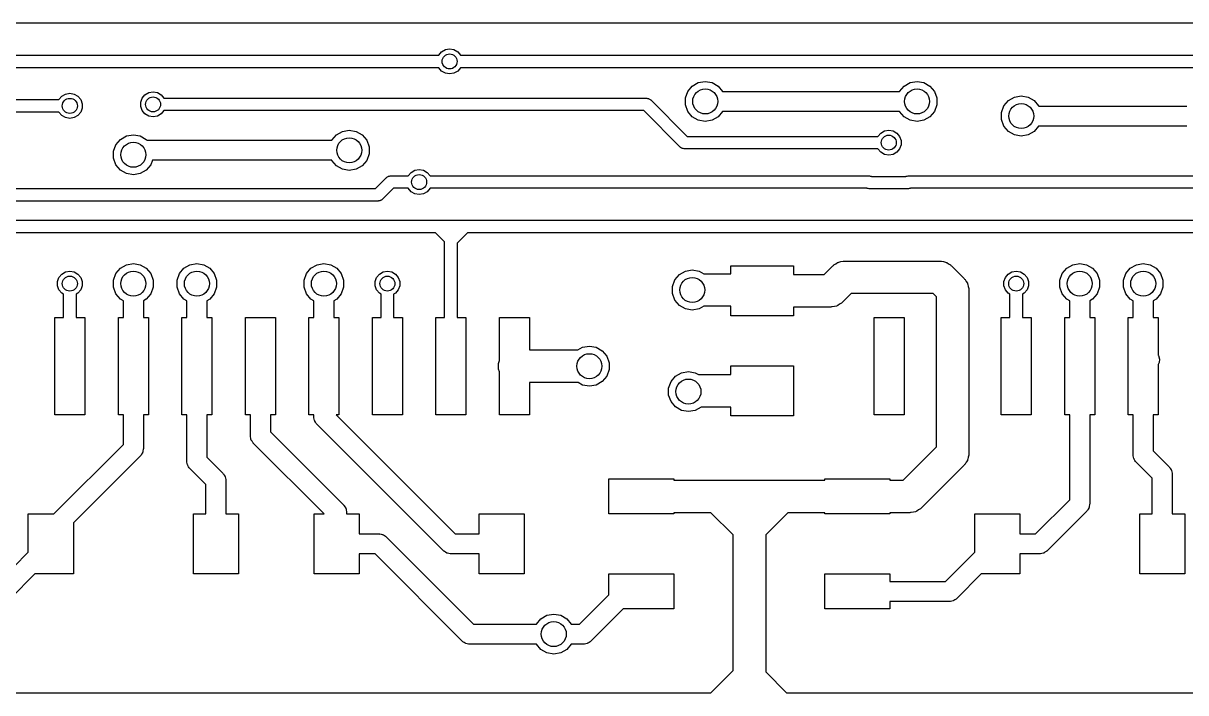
# Model space of a CAD drawing. Extents: x 25 to 125, y -125 to -25.
# Drawn here: x 89.87 to 113.12, y -89.34 to -75.94 of the extents above; entities that cross this region are included whole.
import ezdxf

# ---------------------------------------------------------------- set-up
doc = ezdxf.new("R2010")
doc.units = 0
doc.header["$MEASUREMENT"] = 0
doc.layers.add('BLACK', color=7, linetype='CONTINUOUS')

msp = doc.modelspace()

# ---------------------------------------------------------------- linework, layer by layer
at = {"layer": 'Black'}
for p, q in [((97.155, -75.944), (80.9918, -75.944)), ((115.062, -75.944), (97.155, -75.944)), ((98.2383, -76.5158), (98.3138, -76.4722)), ((98.3138, -76.4722), (98.3996, -76.457)), ((98.3996, -76.457), (98.4854, -76.4722)), ((98.4854, -76.4722), (98.5609, -76.5158)), ((79.5925, -76.583), (98.1821, -76.583)), ((98.1821, -76.583), (98.1823, -76.5825)), ((98.1823, -76.5825), (98.2383, -76.5158)), ((98.5609, -76.5158), (98.6169, -76.5825)), ((98.6169, -76.5825), (98.6171, -76.583)), ((98.6171, -76.583), (115.218, -76.583)), ((98.1821, -76.833), (79.5925, -76.833)), ((98.1823, -76.8335), (98.1821, -76.833)), ((98.2383, -76.9002), (98.1823, -76.8335)), ((98.3138, -76.9438), (98.2383, -76.9002)), ((98.5609, -76.9002), (98.4854, -76.9438)), ((98.6169, -76.8335), (98.5609, -76.9002)), ((98.6171, -76.833), (98.6169, -76.8335)), ((115.27, -76.833), (98.6171, -76.833)), ((98.3996, -76.959), (98.3138, -76.9438)), ((98.4854, -76.9438), (98.3996, -76.959)), ((103.251, -77.2004), (103.372, -77.1307)), ((103.372, -77.1307), (103.51, -77.1065)), ((103.51, -77.1065), (103.647, -77.1307)), ((103.647, -77.1307), (103.768, -77.2004)), ((107.487, -77.2004), (107.608, -77.1307)), ((107.608, -77.1307), (107.746, -77.1065)), ((107.746, -77.1065), (107.883, -77.1307)), ((107.883, -77.1307), (108.004, -77.2004)), ((90.5877, -77.4715), (90.6437, -77.4048)), ((90.6437, -77.4048), (90.7192, -77.3612)), ((90.7192, -77.3612), (90.805, -77.346)), ((90.805, -77.346), (90.8908, -77.3612)), ((90.8908, -77.3612), (90.9663, -77.4048)), ((90.9663, -77.4048), (91.0223, -77.4715)), ((92.2516, -77.4414), (92.3076, -77.3746)), ((92.3076, -77.3746), (92.3831, -77.331)), ((92.3831, -77.331), (92.4689, -77.3159)), ((92.4689, -77.3159), (92.5548, -77.331)), ((92.5548, -77.331), (92.6302, -77.3746)), ((92.6302, -77.3746), (92.6863, -77.4414)), ((103.114, -77.4383), (103.162, -77.3072)), ((103.162, -77.3072), (103.251, -77.2004)), ((103.768, -77.2004), (103.857, -77.3072)), ((103.857, -77.3072), (103.858, -77.308)), ((103.858, -77.308), (107.398, -77.308)), ((107.398, -77.3072), (107.487, -77.2004)), ((107.398, -77.308), (107.398, -77.3072)), ((108.004, -77.2004), (108.093, -77.3072)), ((108.093, -77.3072), (108.141, -77.4383)), ((109.692, -77.4229), (109.83, -77.3987)), ((109.83, -77.3987), (109.967, -77.4229)), ((71.9725, -77.472), (90.5875, -77.472)), ((90.5875, -77.472), (90.5877, -77.4715)), ((91.0223, -77.4715), (91.0521, -77.5534)), ((91.0521, -77.5534), (91.0521, -77.6406)), ((92.2218, -77.5233), (92.2516, -77.4414)), ((92.2218, -77.6104), (92.2218, -77.5233)), ((92.2516, -77.6923), (92.2218, -77.6104)), ((92.6863, -77.4414), (92.6864, -77.4418)), ((92.6864, -77.4418), (102.332, -77.4418)), ((102.332, -77.4418), (102.337, -77.4428)), ((102.337, -77.4428), (102.343, -77.4423)), ((102.343, -77.4423), (102.359, -77.4465)), ((102.359, -77.4465), (102.375, -77.4494)), ((102.375, -77.4494), (102.379, -77.4521)), ((102.379, -77.4521), (102.385, -77.4536)), ((102.385, -77.4536), (102.398, -77.4629)), ((102.398, -77.4629), (102.412, -77.4711)), ((102.412, -77.4711), (102.416, -77.4753)), ((102.416, -77.4753), (102.42, -77.4785)), ((102.42, -77.4785), (103.149, -78.2077)), ((103.114, -77.5777), (103.114, -77.4383)), ((103.162, -77.7088), (103.114, -77.5777)), ((108.141, -77.5777), (108.093, -77.7088)), ((108.141, -77.4383), (108.141, -77.5777)), ((109.434, -77.7305), (109.482, -77.5994)), ((109.482, -77.5994), (109.572, -77.4926)), ((109.572, -77.4926), (109.692, -77.4229)), ((109.967, -77.4229), (110.088, -77.4926)), ((110.088, -77.4926), (110.177, -77.5994)), ((110.177, -77.5994), (110.178, -77.6002)), ((110.178, -77.6002), (113.139, -77.6002)), ((90.5875, -77.722), (71.9725, -77.722)), ((90.5877, -77.7225), (90.5875, -77.722)), ((90.6437, -77.7892), (90.5877, -77.7225)), ((90.7192, -77.8328), (90.6437, -77.7892)), ((90.805, -77.848), (90.7192, -77.8328)), ((90.8908, -77.8328), (90.805, -77.848)), ((90.9663, -77.7892), (90.8908, -77.8328)), ((91.0223, -77.7225), (90.9663, -77.7892)), ((91.0521, -77.6406), (91.0223, -77.7225)), ((92.3076, -77.7591), (92.2516, -77.6923)), ((92.3831, -77.8027), (92.3076, -77.7591)), ((92.4689, -77.8178), (92.3831, -77.8027)), ((92.5548, -77.8027), (92.4689, -77.8178)), ((92.6302, -77.7591), (92.5548, -77.8027)), ((92.6863, -77.6923), (92.6302, -77.7591)), ((92.6864, -77.6918), (92.6863, -77.6923)), ((102.28, -77.6918), (92.6864, -77.6918)), ((103.009, -78.4211), (102.28, -77.6918)), ((103.251, -77.8156), (103.162, -77.7088)), ((103.372, -77.8853), (103.251, -77.8156)), ((103.768, -77.8156), (103.647, -77.8853)), ((103.857, -77.7088), (103.768, -77.8156)), ((103.858, -77.708), (103.857, -77.7088)), ((107.398, -77.708), (103.858, -77.708)), ((107.398, -77.7088), (107.398, -77.708)), ((107.487, -77.8156), (107.398, -77.7088)), ((107.608, -77.8853), (107.487, -77.8156)), ((108.004, -77.8156), (107.883, -77.8853)), ((108.093, -77.7088), (108.004, -77.8156)), ((109.434, -77.8699), (109.434, -77.7305)), ((109.482, -78.001), (109.434, -77.8699)), ((96.2557, -78.1087), (96.393, -78.0845)), ((96.393, -78.0845), (96.5303, -78.1087)), ((103.51, -77.9095), (103.372, -77.8853)), ((103.647, -77.8853), (103.51, -77.9095)), ((107.019, -78.1405), (107.094, -78.0969)), ((107.094, -78.0969), (107.18, -78.0818)), ((107.18, -78.0818), (107.266, -78.0969)), ((107.266, -78.0969), (107.341, -78.1405)), ((107.746, -77.9095), (107.608, -77.8853)), ((107.883, -77.8853), (107.746, -77.9095)), ((109.572, -78.1078), (109.482, -78.001)), ((110.177, -78.001), (110.088, -78.1078)), ((110.178, -78.0002), (110.177, -78.001)), ((113.139, -78.0002), (110.178, -78.0002)), ((91.7273, -78.3742), (91.8169, -78.2674)), ((91.8169, -78.2674), (91.9377, -78.1977)), ((91.9377, -78.1977), (92.075, -78.1735)), ((92.075, -78.1735), (92.2123, -78.1977)), ((92.2123, -78.1977), (92.3331, -78.2674)), ((92.3331, -78.2674), (92.3487, -78.286)), ((92.3487, -78.286), (96.045, -78.286)), ((96.045, -78.286), (96.0453, -78.2852)), ((96.0453, -78.2852), (96.1349, -78.1784)), ((96.1349, -78.1784), (96.2557, -78.1087)), ((96.5303, -78.1087), (96.6511, -78.1784)), ((96.6511, -78.1784), (96.7407, -78.2852)), ((96.7407, -78.2852), (96.7884, -78.4163)), ((103.149, -78.2077), (106.962, -78.2077)), ((106.962, -78.2077), (106.963, -78.2072)), ((106.963, -78.2072), (107.019, -78.1405)), ((107.341, -78.1405), (107.397, -78.2072)), ((107.397, -78.2072), (107.427, -78.2891)), ((107.427, -78.2891), (107.427, -78.3763)), ((109.692, -78.1775), (109.572, -78.1078)), ((109.83, -78.2017), (109.692, -78.1775)), ((109.967, -78.1775), (109.83, -78.2017)), ((110.088, -78.1078), (109.967, -78.1775)), ((91.6796, -78.5053), (91.7273, -78.3742)), ((91.6796, -78.6447), (91.6796, -78.5053)), ((96.7884, -78.5557), (96.7407, -78.6868)), ((96.7884, -78.4163), (96.7884, -78.5557)), ((103.014, -78.4243), (103.009, -78.4211)), ((103.017, -78.4285), (103.014, -78.4243)), ((103.032, -78.4366), (103.017, -78.4285)), ((103.045, -78.446), (103.032, -78.4366)), ((103.05, -78.4474), (103.045, -78.446)), ((103.055, -78.4502), (103.05, -78.4474)), ((103.071, -78.453), (103.055, -78.4502)), ((103.087, -78.4572), (103.071, -78.453)), ((103.092, -78.4568), (103.087, -78.4572)), ((103.098, -78.4577), (103.092, -78.4568)), ((106.962, -78.4577), (103.098, -78.4577)), ((106.963, -78.4582), (106.962, -78.4577)), ((107.019, -78.525), (106.963, -78.4582)), ((107.094, -78.5685), (107.019, -78.525)), ((107.341, -78.525), (107.266, -78.5685)), ((107.397, -78.4582), (107.341, -78.525)), ((107.427, -78.3763), (107.397, -78.4582)), ((91.7273, -78.7758), (91.6796, -78.6447)), ((91.8169, -78.8826), (91.7273, -78.7758)), ((92.4227, -78.7758), (92.3331, -78.8826)), ((92.4554, -78.686), (92.4227, -78.7758)), ((96.045, -78.686), (92.4554, -78.686)), ((96.0453, -78.6868), (96.045, -78.686)), ((96.1349, -78.7936), (96.0453, -78.6868)), ((96.2557, -78.8633), (96.1349, -78.7936)), ((96.6511, -78.7936), (96.5303, -78.8633)), ((96.7407, -78.6868), (96.6511, -78.7936)), ((107.18, -78.5837), (107.094, -78.5685)), ((107.266, -78.5685), (107.18, -78.5837)), ((91.9377, -78.9523), (91.8169, -78.8826)), ((92.075, -78.9765), (91.9377, -78.9523)), ((92.2123, -78.9523), (92.075, -78.9765)), ((92.3331, -78.8826), (92.2123, -78.9523)), ((96.393, -78.8875), (96.2557, -78.8633)), ((96.5303, -78.8633), (96.393, -78.8875)), ((96.9185, -79.25), (97.1359, -79.0326)), ((97.1359, -79.0326), (97.1404, -79.0294)), ((97.1404, -79.0294), (97.144, -79.0252)), ((97.144, -79.0252), (97.1581, -79.0171)), ((97.1581, -79.0171), (97.1715, -79.0077)), ((97.1715, -79.0077), (97.1768, -79.0063)), ((97.1768, -79.0063), (97.1816, -79.0035)), ((97.1816, -79.0035), (97.1976, -79.0007)), ((97.1976, -79.0007), (97.2134, -78.9965)), ((97.2134, -78.9965), (97.2189, -78.9969)), ((97.2189, -78.9969), (97.2243, -78.996)), ((97.2243, -78.996), (97.5725, -78.996)), ((97.5725, -78.996), (97.5727, -78.9955)), ((97.5727, -78.9955), (97.6287, -78.9287)), ((97.6287, -78.9287), (97.7042, -78.8852)), ((97.7042, -78.8852), (97.79, -78.87)), ((97.79, -78.87), (97.8758, -78.8852)), ((97.8758, -78.8852), (97.9513, -78.9287)), ((97.9513, -78.9287), (98.0073, -78.9955)), ((98.0073, -78.9955), (98.0075, -78.996)), ((98.0075, -78.996), (106.784, -78.996)), ((106.784, -78.996), (106.79, -78.9969)), ((106.79, -78.9969), (106.795, -78.9965)), ((106.795, -78.9965), (106.811, -79.0007)), ((106.811, -79.0007), (106.827, -79.0035)), ((106.827, -79.0035), (106.832, -79.0063)), ((106.832, -79.0063), (106.837, -79.0077)), ((106.837, -79.0077), (106.837, -79.0077)), ((106.837, -79.0077), (107.523, -79.0077)), ((107.523, -79.0077), (107.528, -79.0063)), ((107.523, -79.0077), (107.523, -79.0077)), ((107.528, -79.0063), (107.533, -79.0035)), ((107.533, -79.0035), (107.549, -79.0007)), ((107.549, -79.0007), (107.565, -78.9965)), ((107.565, -78.9965), (107.57, -78.997)), ((107.57, -78.997), (107.576, -78.996)), ((107.576, -78.996), (115.86, -78.996)), ((79.0458, -79.25), (96.9185, -79.25)), ((97.2761, -79.246), (97.0587, -79.4634)), ((97.5725, -79.246), (97.2761, -79.246)), ((97.5727, -79.2465), (97.5725, -79.246)), ((97.6287, -79.3132), (97.5727, -79.2465)), ((98.0073, -79.2465), (97.9513, -79.3132)), ((98.0075, -79.246), (98.0073, -79.2465)), ((106.743, -79.246), (98.0075, -79.246)), ((106.748, -79.2474), (106.743, -79.246)), ((106.743, -79.246), (106.743, -79.246)), ((106.753, -79.2502), (106.748, -79.2474)), ((106.769, -79.253), (106.753, -79.2502)), ((106.785, -79.2572), (106.769, -79.253)), ((106.791, -79.2568), (106.785, -79.2572)), ((106.796, -79.2577), (106.791, -79.2568)), ((107.564, -79.2577), (106.796, -79.2577)), ((107.569, -79.2568), (107.564, -79.2577)), ((107.575, -79.2572), (107.569, -79.2568)), ((107.591, -79.253), (107.575, -79.2572)), ((107.607, -79.2502), (107.591, -79.253)), ((107.611, -79.2474), (107.607, -79.2502)), ((107.617, -79.246), (107.611, -79.2474)), ((115.86, -79.246), (107.617, -79.246)), ((107.617, -79.246), (107.617, -79.246)), ((97.0023, -79.4944), (96.992, -79.4981)), ((97.0131, -79.4925), (97.0023, -79.4944)), ((97.0179, -79.4897), (97.0131, -79.4925)), ((97.0231, -79.4883), (97.0179, -79.4897)), ((97.0276, -79.4851), (97.0231, -79.4883)), ((97.0328, -79.4833), (97.0276, -79.4851)), ((97.0412, -79.4762), (97.0328, -79.4833)), ((97.0507, -79.4708), (97.0412, -79.4762)), ((97.0542, -79.4665), (97.0507, -79.4708)), ((97.0587, -79.4634), (97.0542, -79.4665)), ((97.7042, -79.3568), (97.6287, -79.3132)), ((97.79, -79.3719), (97.7042, -79.3568)), ((97.8758, -79.3568), (97.79, -79.3719)), ((97.9513, -79.3132), (97.8758, -79.3568)), ((96.9703, -79.5), (78.994, -79.5)), ((96.9758, -79.499), (96.9703, -79.5)), ((96.9812, -79.4995), (96.9758, -79.499)), ((96.9865, -79.4981), (96.9812, -79.4995)), ((96.992, -79.4981), (96.9865, -79.4981)), ((79.629, -79.885), (98.171, -79.885)), ((98.171, -79.885), (98.425, -79.885)), ((98.425, -79.885), (98.7044, -79.885)), ((98.7044, -79.885), (116.713, -79.885)), ((98.1192, -80.135), (79.6808, -80.135)), ((98.3, -80.3158), (98.1192, -80.135)), ((98.7562, -80.135), (98.55, -80.3412)), ((116.661, -80.135), (98.7562, -80.135)), ((98.3, -80.391), (98.3, -80.3158)), ((98.3, -81.83), (98.3, -80.391)), ((98.55, -80.3412), (98.55, -80.391)), ((98.55, -80.391), (98.55, -81.83)), ((91.7273, -80.9522), (91.8169, -80.8454)), ((91.8169, -80.8454), (91.9377, -80.7757)), ((91.9377, -80.7757), (92.075, -80.7515)), ((92.075, -80.7515), (92.2123, -80.7757)), ((92.2123, -80.7757), (92.3331, -80.8454)), ((92.3331, -80.8454), (92.4227, -80.9522)), ((92.9973, -80.9522), (93.0869, -80.8454)), ((93.0869, -80.8454), (93.2077, -80.7757)), ((93.2077, -80.7757), (93.345, -80.7515)), ((93.345, -80.7515), (93.4823, -80.7757)), ((93.4823, -80.7757), (93.6031, -80.8454)), ((93.6031, -80.8454), (93.6927, -80.9522)), ((95.5373, -80.9522), (95.6269, -80.8454)), ((95.6269, -80.8454), (95.7477, -80.7757)), ((95.7477, -80.7757), (95.885, -80.7515)), ((95.885, -80.7515), (96.0223, -80.7757)), ((96.0223, -80.7757), (96.1431, -80.8454)), ((96.1431, -80.8454), (96.2327, -80.9522)), ((103.114, -80.9027), (103.251, -80.8785)), ((103.251, -80.8785), (103.388, -80.9027)), ((104.023, -80.955), (104.023, -80.796)), ((104.023, -80.796), (105.273, -80.796)), ((105.273, -80.796), (105.273, -80.971)), ((105.888, -80.971), (106.063, -80.7962)), ((106.063, -80.7962), (106.075, -80.788)), ((106.075, -80.788), (106.084, -80.777)), ((106.084, -80.777), (106.121, -80.7558)), ((106.121, -80.7558), (106.156, -80.7314)), ((106.156, -80.7314), (106.169, -80.7277)), ((106.169, -80.7277), (106.182, -80.7206)), ((106.182, -80.7206), (106.224, -80.7132)), ((106.224, -80.7132), (106.265, -80.7022)), ((106.265, -80.7022), (106.279, -80.7035)), ((106.279, -80.7035), (106.293, -80.701)), ((106.293, -80.701), (108.204, -80.701)), ((108.204, -80.701), (108.218, -80.7035)), ((108.218, -80.7035), (108.232, -80.7022)), ((108.232, -80.7022), (108.273, -80.7132)), ((108.273, -80.7132), (108.315, -80.7206)), ((108.315, -80.7206), (108.328, -80.7277)), ((108.328, -80.7277), (108.341, -80.7314)), ((108.341, -80.7314), (108.376, -80.7558)), ((108.376, -80.7558), (108.413, -80.777)), ((108.413, -80.777), (108.422, -80.788)), ((108.422, -80.788), (108.434, -80.7962)), ((108.434, -80.7962), (108.688, -81.0502)), ((110.65, -80.9522), (110.74, -80.8454)), ((110.74, -80.8454), (110.861, -80.7757)), ((110.861, -80.7757), (110.998, -80.7515)), ((110.998, -80.7515), (111.135, -80.7757)), ((111.135, -80.7757), (111.256, -80.8454)), ((111.256, -80.8454), (111.346, -80.9522)), ((111.92, -80.9522), (112.01, -80.8454)), ((112.01, -80.8454), (112.131, -80.7757)), ((112.131, -80.7757), (112.268, -80.7515)), ((112.268, -80.7515), (112.405, -80.7757)), ((112.405, -80.7757), (112.526, -80.8454)), ((112.526, -80.8454), (112.616, -80.9522)), ((90.5579, -81.1094), (90.5877, -81.0275)), ((90.5579, -81.1966), (90.5579, -81.1094)), ((90.5877, -81.0275), (90.6437, -80.9608)), ((90.6437, -80.9608), (90.7192, -80.9172)), ((90.7192, -80.9172), (90.805, -80.902)), ((90.805, -80.902), (90.8908, -80.9172)), ((90.8908, -80.9172), (90.9663, -80.9608)), ((90.9663, -80.9608), (91.0223, -81.0275)), ((91.0223, -81.0275), (91.0521, -81.1094)), ((91.0521, -81.1094), (91.0521, -81.1966)), ((91.6796, -81.0833), (91.7273, -80.9522)), ((91.6796, -81.2227), (91.6796, -81.0833)), ((92.4227, -80.9522), (92.4704, -81.0833)), ((92.4704, -81.0833), (92.4704, -81.2227)), ((92.9496, -81.0833), (92.9973, -80.9522)), ((92.9496, -81.2227), (92.9496, -81.0833)), ((93.6927, -80.9522), (93.7404, -81.0833)), ((93.7404, -81.0833), (93.7404, -81.2227)), ((95.4896, -81.0833), (95.5373, -80.9522)), ((95.4896, -81.2227), (95.4896, -81.0833)), ((96.2327, -80.9522), (96.2804, -81.0833)), ((96.2804, -81.0833), (96.2804, -81.2227)), ((96.9079, -81.1094), (96.9377, -81.0275)), ((96.9079, -81.1966), (96.9079, -81.1094)), ((96.9377, -81.0275), (96.9937, -80.9608)), ((96.9937, -80.9608), (97.0692, -80.9172)), ((97.0692, -80.9172), (97.155, -80.902)), ((97.155, -80.902), (97.2408, -80.9172)), ((97.2408, -80.9172), (97.3163, -80.9608)), ((97.3163, -80.9608), (97.3723, -81.0275)), ((97.3723, -81.0275), (97.4021, -81.1094)), ((97.4021, -81.1094), (97.4021, -81.1966)), ((102.856, -81.2103), (102.903, -81.0792)), ((102.903, -81.0792), (102.993, -80.9724)), ((102.993, -80.9724), (103.114, -80.9027)), ((103.388, -80.9027), (103.479, -80.955)), ((103.479, -80.955), (104.023, -80.955)), ((105.273, -80.971), (105.888, -80.971)), ((108.688, -81.0502), (108.696, -81.0619)), ((108.696, -81.0619), (108.707, -81.0711)), ((108.707, -81.0711), (108.728, -81.1079)), ((108.728, -81.1079), (108.753, -81.1426)), ((109.481, -81.1094), (109.511, -81.0275)), ((109.481, -81.1966), (109.481, -81.1094)), ((109.511, -81.0275), (109.567, -80.9608)), ((109.567, -80.9608), (109.642, -80.9172)), ((109.642, -80.9172), (109.728, -80.902)), ((109.728, -80.902), (109.814, -80.9172)), ((109.814, -80.9172), (109.889, -80.9608)), ((109.889, -80.9608), (109.945, -81.0275)), ((109.945, -81.0275), (109.975, -81.1094)), ((109.975, -81.1094), (109.975, -81.1966)), ((110.603, -81.0833), (110.65, -80.9522)), ((110.603, -81.2227), (110.603, -81.0833)), ((111.346, -80.9522), (111.393, -81.0833)), ((111.393, -81.0833), (111.393, -81.2227)), ((111.873, -81.0833), (111.92, -80.9522)), ((111.873, -81.2227), (111.873, -81.0833)), ((112.616, -80.9522), (112.663, -81.0833)), ((112.663, -81.0833), (112.663, -81.2227)), ((90.5877, -81.2785), (90.5579, -81.1966)), ((90.6437, -81.3452), (90.5877, -81.2785)), ((90.68, -81.3662), (90.6437, -81.3452)), ((90.9663, -81.3452), (90.93, -81.3662)), ((91.0223, -81.2785), (90.9663, -81.3452)), ((91.0521, -81.1966), (91.0223, -81.2785)), ((91.7273, -81.3538), (91.6796, -81.2227)), ((91.8169, -81.4606), (91.7273, -81.3538)), ((92.4227, -81.3538), (92.3331, -81.4606)), ((92.4704, -81.2227), (92.4227, -81.3538)), ((92.9973, -81.3538), (92.9496, -81.2227)), ((93.0869, -81.4606), (92.9973, -81.3538)), ((93.6927, -81.3538), (93.6031, -81.4606)), ((93.7404, -81.2227), (93.6927, -81.3538)), ((95.5373, -81.3538), (95.4896, -81.2227)), ((95.6269, -81.4606), (95.5373, -81.3538)), ((96.2327, -81.3538), (96.1431, -81.4606)), ((96.2804, -81.2227), (96.2327, -81.3538)), ((96.9377, -81.2785), (96.9079, -81.1966)), ((96.9937, -81.3452), (96.9377, -81.2785)), ((97.03, -81.3662), (96.9937, -81.3452)), ((97.3163, -81.3452), (97.28, -81.3662)), ((97.3723, -81.2785), (97.3163, -81.3452)), ((97.4021, -81.1966), (97.3723, -81.2785)), ((102.856, -81.3497), (102.856, -81.2103)), ((102.903, -81.4808), (102.856, -81.3497)), ((106.428, -81.351), (106.253, -81.5258)), ((108.069, -81.351), (106.428, -81.351)), ((108.133, -81.4146), (108.069, -81.351)), ((108.753, -81.1426), (108.756, -81.1565)), ((108.756, -81.1565), (108.763, -81.1688)), ((108.763, -81.1688), (108.771, -81.2107)), ((108.771, -81.2107), (108.782, -81.2517)), ((108.782, -81.2517), (108.781, -81.2659)), ((108.781, -81.2659), (108.783, -81.28)), ((108.783, -81.28), (108.783, -82.805)), ((109.511, -81.2785), (109.481, -81.1966)), ((109.567, -81.3452), (109.511, -81.2785)), ((109.603, -81.3662), (109.567, -81.3452)), ((109.889, -81.3452), (109.853, -81.3662)), ((109.945, -81.2785), (109.889, -81.3452)), ((109.975, -81.1966), (109.945, -81.2785)), ((110.65, -81.3538), (110.603, -81.2227)), ((110.74, -81.4606), (110.65, -81.3538)), ((111.346, -81.3538), (111.256, -81.4606)), ((111.393, -81.2227), (111.346, -81.3538)), ((111.92, -81.3538), (111.873, -81.2227)), ((112.01, -81.4606), (111.92, -81.3538)), ((112.616, -81.3538), (112.526, -81.4606)), ((112.663, -81.2227), (112.616, -81.3538)), ((90.68, -81.83), (90.68, -81.3662)), ((90.93, -81.3662), (90.93, -81.83)), ((91.875, -81.4941), (91.8169, -81.4606)), ((91.875, -81.83), (91.875, -81.4941)), ((92.3331, -81.4606), (92.275, -81.4941)), ((92.275, -81.4941), (92.275, -81.83)), ((93.145, -81.4941), (93.0869, -81.4606)), ((93.145, -81.83), (93.145, -81.4941)), ((93.6031, -81.4606), (93.545, -81.4941)), ((93.545, -81.4941), (93.545, -81.83)), ((95.685, -81.4941), (95.6269, -81.4606)), ((95.685, -81.83), (95.685, -81.4941)), ((96.1431, -81.4606), (96.085, -81.4941)), ((96.085, -81.4941), (96.085, -81.83)), ((97.03, -81.83), (97.03, -81.3662)), ((97.28, -81.3662), (97.28, -81.83)), ((102.993, -81.5876), (102.903, -81.4808)), ((103.114, -81.6573), (102.993, -81.5876)), ((106.195, -81.5662), (106.16, -81.5905)), ((106.232, -81.545), (106.195, -81.5662)), ((106.241, -81.534), (106.232, -81.545)), ((106.253, -81.5258), (106.241, -81.534)), ((108.133, -82.805), (108.133, -81.4146)), ((109.603, -81.83), (109.603, -81.3662)), ((109.853, -81.3662), (109.853, -81.83)), ((110.798, -81.4941), (110.74, -81.4606)), ((110.798, -81.83), (110.798, -81.4941)), ((111.256, -81.4606), (111.198, -81.4941)), ((111.198, -81.4941), (111.198, -81.83)), ((112.068, -81.4941), (112.01, -81.4606)), ((112.068, -81.83), (112.068, -81.4941)), ((112.526, -81.4606), (112.468, -81.4941)), ((112.468, -81.4941), (112.468, -81.83)), ((103.251, -81.6815), (103.114, -81.6573)), ((103.388, -81.6573), (103.251, -81.6815)), ((103.479, -81.605), (103.388, -81.6573)), ((104.023, -81.605), (103.479, -81.605)), ((104.023, -81.796), (104.023, -81.605)), ((105.273, -81.796), (104.023, -81.796)), ((106.023, -81.621), (105.273, -81.621)), ((105.273, -81.621), (105.273, -81.796)), ((106.037, -81.6185), (106.023, -81.621)), ((106.051, -81.6198), (106.037, -81.6185)), ((106.092, -81.6088), (106.051, -81.6198)), ((106.134, -81.6014), (106.092, -81.6088)), ((106.147, -81.5943), (106.134, -81.6014)), ((106.16, -81.5905), (106.147, -81.5943)), ((90.505, -83.78), (90.505, -81.83)), ((90.505, -81.83), (90.68, -81.83)), ((90.93, -81.83), (91.105, -81.83)), ((91.105, -81.83), (91.105, -83.78)), ((91.775, -83.78), (91.775, -81.83)), ((91.775, -81.83), (91.875, -81.83)), ((92.275, -81.83), (92.375, -81.83)), ((92.375, -81.83), (92.375, -83.78)), ((93.045, -83.78), (93.045, -81.83)), ((93.045, -81.83), (93.145, -81.83)), ((93.545, -81.83), (93.645, -81.83)), ((93.645, -81.83), (93.645, -83.78)), ((94.315, -83.78), (94.315, -81.83)), ((94.315, -81.83), (94.915, -81.83)), ((94.915, -81.83), (94.915, -83.78)), ((95.585, -83.78), (95.585, -81.83)), ((95.585, -81.83), (95.685, -81.83)), ((96.085, -81.83), (96.185, -81.83)), ((96.185, -81.83), (96.185, -83.78)), ((96.855, -83.78), (96.855, -81.83)), ((96.855, -81.83), (97.03, -81.83)), ((97.28, -81.83), (97.455, -81.83)), ((97.455, -81.83), (97.455, -83.78)), ((98.125, -83.78), (98.125, -81.83)), ((98.125, -81.83), (98.3, -81.83)), ((98.55, -81.83), (98.725, -81.83)), ((98.725, -81.83), (98.725, -83.78)), ((99.395, -82.6934), (99.395, -81.83)), ((99.395, -81.83), (99.995, -81.83)), ((99.995, -81.83), (99.995, -82.48)), ((106.888, -83.78), (106.888, -81.83)), ((106.888, -81.83), (107.488, -81.83)), ((107.488, -81.83), (107.488, -83.78)), ((109.428, -83.78), (109.428, -81.83)), ((109.428, -81.83), (109.603, -81.83)), ((109.853, -81.83), (110.028, -81.83)), ((110.028, -81.83), (110.028, -83.78)), ((110.698, -83.78), (110.698, -81.83)), ((110.698, -81.83), (110.798, -81.83)), ((111.198, -81.83), (111.298, -81.83)), ((111.298, -81.83), (111.298, -83.78)), ((111.968, -83.78), (111.968, -81.83)), ((111.968, -81.83), (112.068, -81.83)), ((112.468, -81.83), (112.568, -81.83)), ((112.568, -81.83), (112.568, -82.5817)), ((99.995, -82.48), (100.964, -82.48)), ((100.964, -82.48), (101.056, -82.4267)), ((101.056, -82.4267), (101.194, -82.4025)), ((101.194, -82.4025), (101.331, -82.4267)), ((101.331, -82.4267), (101.452, -82.4964)), ((101.452, -82.4964), (101.541, -82.6032)), ((99.3749, -82.7486), (99.395, -82.6934)), ((99.3749, -82.8614), (99.3749, -82.7486)), ((101.541, -82.6032), (101.589, -82.7343)), ((101.589, -82.7343), (101.589, -82.8737)), ((112.568, -82.5817), (112.576, -82.5935)), ((112.588, -82.7298), (112.568, -82.7731)), ((112.576, -82.5935), (112.594, -82.6606)), ((112.594, -82.6606), (112.588, -82.7298)), ((99.395, -82.9166), (99.3749, -82.8614)), ((99.395, -83.78), (99.395, -82.9166)), ((101.589, -82.8737), (101.541, -83.0048)), ((102.917, -83.0044), (103.037, -82.9347)), ((103.037, -82.9347), (103.175, -82.9105)), ((103.175, -82.9105), (103.312, -82.9347)), ((103.312, -82.9347), (103.375, -82.971)), ((103.375, -82.971), (104.023, -82.971)), ((104.023, -82.971), (104.023, -82.796)), ((104.023, -82.796), (105.273, -82.796)), ((105.273, -82.796), (105.273, -83.796)), ((108.133, -84.4204), (108.133, -82.805)), ((108.783, -82.805), (108.783, -84.555)), ((112.568, -82.7731), (112.568, -83.78)), ((100.967, -83.13), (99.995, -83.13)), ((99.995, -83.13), (99.995, -83.78)), ((101.056, -83.1813), (100.967, -83.13)), ((101.194, -83.2055), (101.056, -83.1813)), ((101.331, -83.1813), (101.194, -83.2055)), ((101.452, -83.1116), (101.331, -83.1813)), ((101.541, -83.0048), (101.452, -83.1116)), ((102.779, -83.2423), (102.827, -83.1112)), ((102.827, -83.1112), (102.917, -83.0044)), ((102.779, -83.3817), (102.779, -83.2423)), ((102.827, -83.5128), (102.779, -83.3817)), ((102.917, -83.6196), (102.827, -83.5128)), ((103.037, -83.6893), (102.917, -83.6196)), ((103.43, -83.621), (103.312, -83.6893)), ((104.023, -83.621), (103.43, -83.621)), ((104.023, -83.796), (104.023, -83.621)), ((91.105, -83.78), (90.505, -83.78)), ((91.875, -83.78), (91.775, -83.78)), ((91.875, -84.3722), (91.875, -83.78)), ((92.375, -83.78), (92.275, -83.78)), ((92.275, -83.78), (92.275, -84.455)), ((93.145, -83.78), (93.045, -83.78)), ((93.145, -84.709), (93.145, -83.78)), ((93.645, -83.78), (93.545, -83.78)), ((93.545, -83.78), (93.545, -84.6262)), ((94.415, -83.78), (94.315, -83.78)), ((94.415, -84.201), (94.415, -83.78)), ((94.915, -83.78), (94.815, -83.78)), ((94.815, -83.78), (94.815, -84.1182)), ((95.685, -83.78), (95.585, -83.78)), ((95.685, -83.82), (95.685, -83.78)), ((95.6865, -83.8287), (95.685, -83.82)), ((95.6858, -83.8374), (95.6865, -83.8287)), ((95.6925, -83.8627), (95.6858, -83.8374)), ((95.6971, -83.8884), (95.6925, -83.8627)), ((95.7015, -83.896), (95.6971, -83.8884)), ((95.7037, -83.9045), (95.7015, -83.896)), ((95.7187, -83.9259), (95.7037, -83.9045)), ((96.185, -83.78), (96.1278, -83.78)), ((96.1278, -83.78), (98.5078, -86.16)), ((97.455, -83.78), (96.855, -83.78)), ((98.725, -83.78), (98.125, -83.78)), ((99.995, -83.78), (99.395, -83.78)), ((103.175, -83.7135), (103.037, -83.6893)), ((103.312, -83.6893), (103.175, -83.7135)), ((105.273, -83.796), (104.023, -83.796)), ((107.488, -83.78), (106.888, -83.78)), ((110.028, -83.78), (109.428, -83.78)), ((110.798, -83.78), (110.698, -83.78)), ((110.798, -85.4772), (110.798, -83.78)), ((111.298, -83.78), (111.198, -83.78)), ((111.198, -83.78), (111.198, -85.56)), ((112.068, -83.78), (111.968, -83.78)), ((112.068, -84.582), (112.068, -83.78)), ((112.568, -83.78), (112.468, -83.78)), ((112.468, -83.78), (112.468, -84.4992)), ((94.815, -84.1182), (96.2814, -85.5846)), ((95.7318, -83.9486), (95.7187, -83.9259)), ((95.7385, -83.9542), (95.7318, -83.9486)), ((95.7436, -83.9614), (95.7385, -83.9542)), ((98.2836, -86.5014), (95.7436, -83.9614)), ((90.4872, -85.76), (91.875, -84.3722)), ((94.4165, -84.2097), (94.415, -84.201)), ((94.4158, -84.2184), (94.4165, -84.2097)), ((94.4225, -84.2437), (94.4158, -84.2184)), ((94.4271, -84.2694), (94.4225, -84.2437)), ((94.4315, -84.277), (94.4271, -84.2694)), ((94.4337, -84.2855), (94.4315, -84.277)), ((94.4487, -84.3069), (94.4337, -84.2855)), ((94.4618, -84.3296), (94.4487, -84.3069)), ((94.4685, -84.3352), (94.4618, -84.3296)), ((94.4736, -84.3424), (94.4685, -84.3352)), ((95.8912, -85.76), (94.4736, -84.3424)), ((92.2164, -84.5964), (90.875, -85.9378)), ((92.2215, -84.5892), (92.2164, -84.5964)), ((92.2282, -84.5836), (92.2215, -84.5892)), ((92.2413, -84.5609), (92.2282, -84.5836)), ((92.2563, -84.5395), (92.2413, -84.5609)), ((92.2585, -84.531), (92.2563, -84.5395)), ((92.2629, -84.5234), (92.2585, -84.531)), ((92.2675, -84.4977), (92.2629, -84.5234)), ((92.2742, -84.4724), (92.2675, -84.4977)), ((92.275, -84.455), (92.2735, -84.4637)), ((92.2735, -84.4637), (92.2742, -84.4724)), ((107.468, -85.085), (108.133, -84.4204)), ((108.782, -84.5833), (108.771, -84.6243)), ((108.783, -84.555), (108.781, -84.5691)), ((108.781, -84.5691), (108.782, -84.5833)), ((112.07, -84.5907), (112.068, -84.582)), ((112.069, -84.5994), (112.07, -84.5907)), ((112.076, -84.6247), (112.069, -84.5994)), ((112.468, -84.4992), (112.789, -84.8206)), ((93.1465, -84.7177), (93.145, -84.709)), ((93.1458, -84.7264), (93.1465, -84.7177)), ((93.1525, -84.7517), (93.1458, -84.7264)), ((93.1571, -84.7774), (93.1525, -84.7517)), ((93.1615, -84.785), (93.1571, -84.7774)), ((93.1637, -84.7935), (93.1615, -84.785)), ((93.1787, -84.8149), (93.1637, -84.7935)), ((93.1918, -84.8376), (93.1787, -84.8149)), ((93.1985, -84.8432), (93.1918, -84.8376)), ((93.2036, -84.8504), (93.1985, -84.8432)), ((93.545, -84.6262), (93.8664, -84.9476)), ((108.688, -84.7848), (107.833, -85.6398)), ((108.696, -84.7731), (108.688, -84.7848)), ((108.707, -84.7639), (108.696, -84.7731)), ((108.728, -84.7271), (108.707, -84.7639)), ((108.753, -84.6923), (108.728, -84.7271)), ((108.756, -84.6785), (108.753, -84.6923)), ((108.763, -84.6662), (108.756, -84.6785)), ((108.771, -84.6243), (108.763, -84.6662)), ((112.08, -84.6504), (112.076, -84.6247)), ((112.084, -84.658), (112.08, -84.6504)), ((112.087, -84.6665), (112.084, -84.658)), ((112.102, -84.6879), (112.087, -84.6665)), ((112.115, -84.7106), (112.102, -84.6879)), ((112.122, -84.7162), (112.115, -84.7106)), ((112.127, -84.7234), (112.122, -84.7162)), ((112.448, -85.0448), (112.127, -84.7234)), ((112.789, -84.8206), (112.794, -84.8278)), ((112.794, -84.8278), (112.801, -84.8334)), ((112.801, -84.8334), (112.814, -84.8561)), ((93.525, -85.1718), (93.2036, -84.8504)), ((93.8664, -84.9476), (93.8715, -84.9548)), ((93.8715, -84.9548), (93.8782, -84.9604)), ((93.8782, -84.9604), (93.8913, -84.9831)), ((93.8913, -84.9831), (93.9063, -85.0045)), ((93.9063, -85.0045), (93.9085, -85.013)), ((93.9085, -85.013), (93.9129, -85.0206)), ((93.9129, -85.0206), (93.9175, -85.0463)), ((93.9175, -85.0463), (93.9242, -85.0716)), ((93.9242, -85.0716), (93.9235, -85.0803)), ((101.585, -85.76), (101.585, -85.06)), ((101.585, -85.06), (102.885, -85.06)), ((102.885, -85.06), (102.885, -85.085)), ((105.903, -85.085), (105.903, -85.06)), ((105.903, -85.06), (107.203, -85.06)), ((107.203, -85.06), (107.203, -85.085)), ((112.448, -85.76), (112.448, -85.0448)), ((112.814, -84.8561), (112.829, -84.8775)), ((112.829, -84.8775), (112.832, -84.886)), ((112.832, -84.886), (112.836, -84.8936)), ((112.836, -84.8936), (112.84, -84.9193)), ((112.84, -84.9193), (112.847, -84.9446)), ((112.847, -84.9446), (112.846, -84.9533)), ((112.846, -84.9533), (112.848, -84.962)), ((112.848, -84.962), (112.848, -85.76)), ((93.525, -85.76), (93.525, -85.1718)), ((93.9235, -85.0803), (93.925, -85.089)), ((93.925, -85.089), (93.925, -85.76)), ((102.885, -85.085), (103.759, -85.085)), ((103.759, -85.085), (104.394, -85.085)), ((104.394, -85.085), (105.029, -85.085)), ((105.029, -85.085), (105.903, -85.085)), ((107.203, -85.085), (107.468, -85.085)), ((110.115, -86.16), (110.798, -85.4772)), ((89.975, -86.5272), (89.975, -85.76)), ((89.975, -85.76), (90.4872, -85.76)), ((93.275, -86.96), (93.275, -85.76)), ((93.275, -85.76), (93.525, -85.76)), ((93.925, -85.76), (94.175, -85.76)), ((94.175, -85.76), (94.175, -86.96)), ((95.69, -86.96), (95.69, -85.76)), ((95.69, -85.76), (95.8912, -85.76)), ((96.2814, -85.5846), (96.2865, -85.5918)), ((96.2865, -85.5918), (96.2932, -85.5974)), ((96.2932, -85.5974), (96.3063, -85.6201)), ((96.3063, -85.6201), (96.3213, -85.6415)), ((96.3213, -85.6415), (96.3235, -85.65)), ((96.3235, -85.65), (96.3279, -85.6576)), ((96.3279, -85.6576), (96.3325, -85.6833)), ((96.3325, -85.6833), (96.3392, -85.7086)), ((96.3392, -85.7086), (96.3385, -85.7173)), ((96.3385, -85.7173), (96.34, -85.726)), ((96.34, -85.726), (96.34, -85.76)), ((96.34, -85.76), (96.59, -85.76)), ((96.59, -85.76), (96.59, -86.16)), ((98.99, -86.16), (98.99, -85.76)), ((98.99, -85.76), (99.89, -85.76)), ((99.89, -85.76), (99.89, -86.96)), ((102.885, -85.76), (101.585, -85.76)), ((103.624, -85.735), (102.885, -85.735)), ((102.885, -85.735), (102.885, -85.76)), ((104.069, -86.1796), (103.624, -85.735)), ((105.164, -85.735), (104.719, -86.1796)), ((105.903, -85.735), (105.164, -85.735)), ((105.903, -85.76), (105.903, -85.735)), ((107.203, -85.76), (105.903, -85.76)), ((107.603, -85.735), (107.203, -85.735)), ((107.203, -85.735), (107.203, -85.76)), ((107.617, -85.7325), (107.603, -85.735)), ((107.631, -85.7338), (107.617, -85.7325)), ((107.672, -85.7228), (107.631, -85.7338)), ((107.714, -85.7154), (107.672, -85.7228)), ((107.727, -85.7083), (107.714, -85.7154)), ((107.74, -85.7045), (107.727, -85.7083)), ((107.775, -85.6802), (107.74, -85.7045)), ((107.812, -85.659), (107.775, -85.6802)), ((107.821, -85.648), (107.812, -85.659)), ((107.833, -85.6398), (107.821, -85.648)), ((108.898, -86.5272), (108.898, -85.76)), ((108.898, -85.76), (109.798, -85.76)), ((109.798, -85.76), (109.798, -86.16)), ((111.139, -85.7014), (110.339, -86.5014)), ((111.144, -85.6942), (111.139, -85.7014)), ((111.151, -85.6886), (111.144, -85.6942)), ((111.164, -85.6659), (111.151, -85.6886)), ((111.179, -85.6445), (111.164, -85.6659)), ((111.182, -85.636), (111.179, -85.6445)), ((111.186, -85.6284), (111.182, -85.636)), ((111.19, -85.6027), (111.186, -85.6284)), ((111.197, -85.5774), (111.19, -85.6027)), ((111.198, -85.56), (111.196, -85.5687)), ((111.196, -85.5687), (111.197, -85.5774)), ((112.198, -86.96), (112.198, -85.76)), ((112.198, -85.76), (112.448, -85.76)), ((112.848, -85.76), (113.098, -85.76)), ((113.098, -85.76), (113.098, -86.96)), ((90.875, -85.9378), (90.875, -86.96)), ((96.59, -86.16), (96.99, -86.16)), ((96.99, -86.16), (96.9987, -86.1615)), ((96.9987, -86.1615), (97.0074, -86.1608)), ((97.0074, -86.1608), (97.0327, -86.1675)), ((97.0327, -86.1675), (97.0584, -86.1721)), ((97.0584, -86.1721), (97.066, -86.1765)), ((97.066, -86.1765), (97.0745, -86.1787)), ((97.0745, -86.1787), (97.0959, -86.1937)), ((97.0959, -86.1937), (97.1186, -86.2068)), ((97.1186, -86.2068), (97.1242, -86.2135)), ((97.1242, -86.2135), (97.1314, -86.2186)), ((97.1314, -86.2186), (98.8762, -87.9634)), ((98.5078, -86.16), (98.99, -86.16)), ((104.069, -88.8924), (104.069, -86.1796)), ((104.719, -86.1796), (104.719, -88.9178)), ((109.798, -86.16), (110.115, -86.16)), ((89.3922, -87.11), (89.975, -86.5272)), ((96.9072, -86.56), (96.59, -86.56)), ((96.59, -86.56), (96.59, -86.96)), ((98.652, -88.3048), (96.9072, -86.56)), ((98.2908, -86.5065), (98.2836, -86.5014)), ((98.2964, -86.5132), (98.2908, -86.5065)), ((98.3191, -86.5263), (98.2964, -86.5132)), ((98.3405, -86.5413), (98.3191, -86.5263)), ((98.349, -86.5435), (98.3405, -86.5413)), ((98.3566, -86.5479), (98.349, -86.5435)), ((98.3823, -86.5525), (98.3566, -86.5479)), ((98.4076, -86.5592), (98.3823, -86.5525)), ((98.4163, -86.5585), (98.4076, -86.5592)), ((98.425, -86.56), (98.4163, -86.5585)), ((98.99, -86.56), (98.425, -86.56)), ((98.99, -86.96), (98.99, -86.56)), ((108.315, -87.11), (108.898, -86.5272)), ((110.198, -86.56), (109.798, -86.56)), ((109.798, -86.56), (109.798, -86.96)), ((110.207, -86.5585), (110.198, -86.56)), ((110.215, -86.5592), (110.207, -86.5585)), ((110.241, -86.5525), (110.215, -86.5592)), ((110.266, -86.5479), (110.241, -86.5525)), ((110.274, -86.5435), (110.266, -86.5479)), ((110.283, -86.5413), (110.274, -86.5435)), ((110.304, -86.5263), (110.283, -86.5413)), ((110.327, -86.5132), (110.304, -86.5263)), ((110.332, -86.5065), (110.327, -86.5132)), ((110.339, -86.5014), (110.332, -86.5065)), ((90.1078, -86.96), (89.6164, -87.4514)), ((90.875, -86.96), (90.1078, -86.96)), ((94.175, -86.96), (93.275, -86.96)), ((96.59, -86.96), (95.69, -86.96)), ((99.89, -86.96), (98.99, -86.96)), ((101.585, -87.3772), (101.585, -86.96)), ((101.585, -86.96), (102.885, -86.96)), ((102.885, -86.96), (102.885, -87.66)), ((105.903, -87.66), (105.903, -86.96)), ((105.903, -86.96), (107.203, -86.96)), ((107.203, -86.96), (107.203, -87.11)), ((107.203, -87.11), (108.315, -87.11)), ((109.031, -86.96), (108.539, -87.4514)), ((109.798, -86.96), (109.031, -86.96)), ((113.098, -86.96), (112.198, -86.96)), ((100.999, -87.9634), (101.585, -87.3772)), ((108.398, -87.51), (107.203, -87.51)), ((107.203, -87.51), (107.203, -87.66)), ((108.407, -87.5085), (108.398, -87.51)), ((108.415, -87.5092), (108.407, -87.5085)), ((108.441, -87.5025), (108.415, -87.5092)), ((108.466, -87.4979), (108.441, -87.5025)), ((108.474, -87.4935), (108.466, -87.4979)), ((108.483, -87.4913), (108.474, -87.4935)), ((108.504, -87.4763), (108.483, -87.4913)), ((108.527, -87.4632), (108.504, -87.4763)), ((108.532, -87.4565), (108.527, -87.4632)), ((108.539, -87.4514), (108.532, -87.4565)), ((100.135, -87.9626), (100.224, -87.8558)), ((100.224, -87.8558), (100.345, -87.7861)), ((100.345, -87.7861), (100.482, -87.7619)), ((100.482, -87.7619), (100.62, -87.7861)), ((100.62, -87.7861), (100.74, -87.8558)), ((100.74, -87.8558), (100.83, -87.9626)), ((101.868, -87.66), (101.223, -88.3048)), ((102.885, -87.66), (101.868, -87.66)), ((107.203, -87.66), (105.903, -87.66)), ((98.8762, -87.9634), (100.134, -87.9634)), ((100.134, -87.9634), (100.135, -87.9626)), ((100.83, -87.9626), (100.83, -87.9634)), ((100.83, -87.9634), (100.999, -87.9634)), ((98.6592, -88.3099), (98.652, -88.3048)), ((98.6648, -88.3166), (98.6592, -88.3099)), ((98.6875, -88.3297), (98.6648, -88.3166)), ((98.7089, -88.3447), (98.6875, -88.3297)), ((101.188, -88.3297), (101.166, -88.3447)), ((101.21, -88.3166), (101.188, -88.3297)), ((101.216, -88.3099), (101.21, -88.3166)), ((101.223, -88.3048), (101.216, -88.3099)), ((98.7174, -88.3469), (98.7089, -88.3447)), ((98.725, -88.3513), (98.7174, -88.3469)), ((98.7507, -88.3559), (98.725, -88.3513)), ((98.776, -88.3626), (98.7507, -88.3559)), ((98.7847, -88.3619), (98.776, -88.3626)), ((98.7934, -88.3634), (98.7847, -88.3619)), ((100.134, -88.3634), (98.7934, -88.3634)), ((100.135, -88.3642), (100.134, -88.3634)), ((100.224, -88.471), (100.135, -88.3642)), ((100.345, -88.5407), (100.224, -88.471)), ((100.482, -88.5649), (100.345, -88.5407)), ((100.62, -88.5407), (100.482, -88.5649)), ((100.74, -88.471), (100.62, -88.5407)), ((100.83, -88.3642), (100.74, -88.471)), ((101.082, -88.3634), (100.83, -88.3634)), ((100.83, -88.3634), (100.83, -88.3642)), ((101.09, -88.3619), (101.082, -88.3634)), ((101.099, -88.3626), (101.09, -88.3619)), ((101.124, -88.3559), (101.099, -88.3626)), ((101.15, -88.3513), (101.124, -88.3559)), ((101.158, -88.3469), (101.15, -88.3513)), ((101.166, -88.3447), (101.158, -88.3469)), ((103.624, -89.337), (104.069, -88.8924)), ((104.719, -88.9178), (105.138, -89.337)), ((85.8596, -89.337), (103.624, -89.337)), ((105.138, -89.337), (112.395, -89.337)), ((112.395, -89.337), (113.03, -89.337)), ((113.03, -89.337), (113.64, -89.337))]:
    msp.add_line(p, q, dxfattribs=at)
for centre, radius in [((98.3996, -76.708), 0.15), ((103.51, -77.508), 0.25), ((107.746, -77.508), 0.25), ((90.805, -77.597), 0.15), ((92.4689, -77.5668), 0.15), ((109.83, -77.8002), 0.25), ((92.075, -78.575), 0.25), ((96.393, -78.486), 0.25), ((107.18, -78.3327), 0.15), ((97.79, -79.121), 0.15), ((90.805, -81.153), 0.15), ((92.075, -81.153), 0.25), ((93.345, -81.153), 0.25), ((95.885, -81.153), 0.25), ((97.155, -81.153), 0.15), ((103.251, -81.28), 0.25), ((109.728, -81.153), 0.15), ((110.998, -81.153), 0.25), ((112.268, -81.153), 0.25), ((101.194, -82.804), 0.25), ((103.175, -83.312), 0.25), ((100.482, -88.1634), 0.25)]:
    msp.add_circle(centre, radius, dxfattribs=at)

doc.saveas('drawing.dxf')
